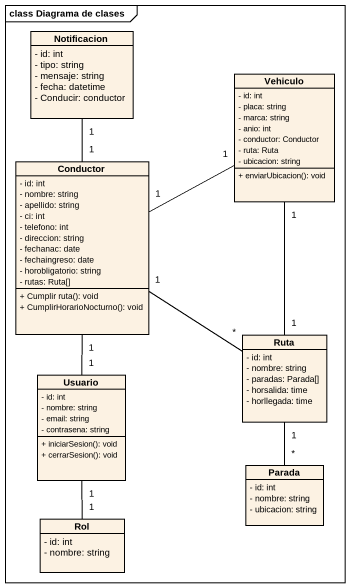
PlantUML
@startuml
mainframe class Diagrama de clases
hide circle
hide empty members
skinparam classAttributeIconSize 0
class Notificacion {
  - id: int
  - tipo: string
  - mensaje: string
  - fecha: datetime
  - Conducir: conductor
}
class Vehiculo {
  - id: int
  - placa: string
  - marca: string
  - anio: int
  - conductor: Conductor
  - ruta: Ruta
  - ubicacion: string
  + enviarUbicacion(): void
}
class Conductor {
  - id: int
  - nombre: string
  - apellido: string
  - ci: int
  - telefono: int
  - direccion: string
  - fechanac: date
  - fechaingreso: date
  - horobligatorio: string
  - rutas: Ruta[]
  + Cumplir ruta(): void
  + CumplirHorarioNocturno(): void
}
class Ruta {
  - id: int
  - nombre: string
  - paradas: Parada[]
  - horsalida: time
  - horllegada: time
}
class Usuario {
  - id: int
  - nombre: string
  - email: string
  - contrasena: string
  + iniciarSesion(): void
  + cerrarSesion(): void
}
class Parada {
  - id: int
  - nombre: string
  - ubicacion: string
}
class Rol {
  - id: int
  - nombre: string
}
Notificacion "1" -- "1" Conductor
Vehiculo "1" -left- "1" Conductor
Vehiculo "1" -- "1" Ruta
Conductor "1" -- "*" Ruta
Conductor "1" -- "1" Usuario
Ruta "1" -- "*" Parada
Usuario "1" -- "1" Rol
@enduml
